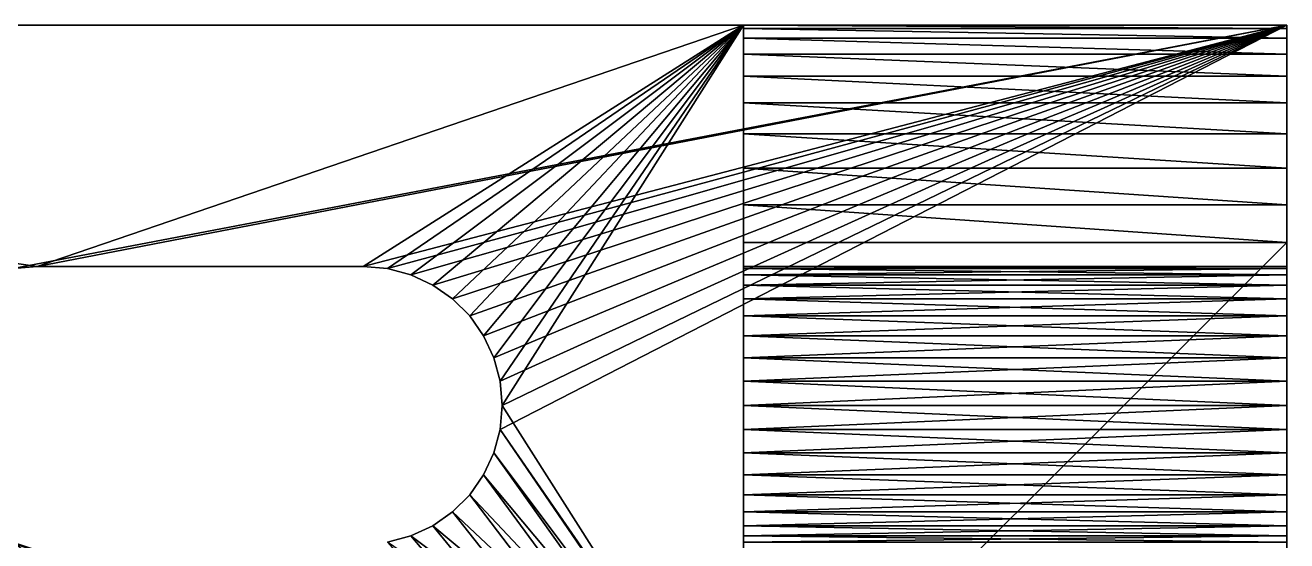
# Model space of a CAD drawing. Header units: metres. Extents: x 78.4 to 133.9, y 1.1 to 35.1.
# Drawn here: x 119.11 to 133.86, y 29.08 to 35.11 of the extents above; entities that cross this region are included whole.
import ezdxf

# ---------------------------------------------------------------- set-up
doc = ezdxf.new("R2010")
doc.units = ezdxf.units.M

msp = doc.modelspace()

# ---------------------------------------------------------------- linework, layer by layer
at = {"layer": 'STL2DXF'}
for points in [[(99.99, 35.11, 30.13), (118.973, 32.265, 30.13), (133.86, 35.11, 30.13)], [(127.51, 35.11, 23.78), (119.255, 32.29, 23.78), (99.99, 35.11, 23.78)], [(99.99, 35.11, 23.78), (119.255, 32.29, 23.78), (118.973, 32.265, 23.78)], [(99.99, 35.11, 23.78), (99.99, 35.11, 30.13), (127.51, 35.11, 23.78)], [(127.51, 35.11, 23.78), (99.99, 35.11, 30.13), (133.86, 35.11, 30.13)], [(133.86, 35.11, 30.13), (118.973, 32.265, 30.13), (119.255, 32.29, 30.13)], [(133.86, 35.11, 30.13), (119.255, 32.29, 30.13), (123.065, 32.29, 30.13)], [(127.51, 35.11, 23.78), (123.065, 32.29, 23.78), (119.255, 32.29, 23.78)], [(123.065, 32.29, 30.13), (123.347, 32.265, 30.13), (133.86, 35.11, 30.13)], [(123.347, 32.265, 23.78), (123.065, 32.29, 23.78), (127.51, 35.11, 23.78)], [(133.86, 35.11, 30.13), (123.347, 32.265, 30.13), (123.621, 32.192, 30.13)], [(123.621, 32.192, 23.78), (123.347, 32.265, 23.78), (127.51, 35.11, 23.78)], [(133.86, 35.11, 30.13), (123.621, 32.192, 30.13), (123.877, 32.072, 30.13)], [(123.621, 32.192, 23.78), (127.51, 35.11, 23.78), (123.877, 32.072, 23.78)], [(123.877, 32.072, 30.13), (124.11, 31.91, 30.13), (133.86, 35.11, 30.13)], [(127.51, 35.11, 23.78), (124.11, 31.91, 23.78), (123.877, 32.072, 23.78)], [(133.86, 35.11, 30.13), (124.11, 31.91, 30.13), (124.31, 31.71, 30.13)], [(127.51, 35.11, 23.78), (124.31, 31.71, 23.78), (124.11, 31.91, 23.78)], [(133.86, 35.11, 30.13), (124.31, 31.71, 30.13), (124.472, 31.477, 30.13)], [(124.472, 31.477, 23.78), (124.31, 31.71, 23.78), (127.51, 35.11, 23.78)], [(124.472, 31.477, 30.13), (124.592, 31.221, 30.13), (133.86, 35.11, 30.13)], [(127.51, 35.11, 23.78), (124.592, 31.221, 23.78), (124.472, 31.477, 23.78)], [(133.86, 35.11, 30.13), (124.592, 31.221, 30.13), (124.665, 30.947, 30.13)], [(127.51, 35.11, 23.78), (124.665, 30.947, 23.78), (124.592, 31.221, 23.78)], [(133.86, 35.11, 30.13), (124.69, 30.665, 30.13), (124.665, 30.383, 30.13)], [(133.86, 35.11, 30.13), (124.665, 30.383, 30.13), (133.86, 17.076, 30.13)], [(133.86, 35.11, 30.13), (124.665, 30.947, 30.13), (124.69, 30.665, 30.13)], [(124.69, 30.665, 23.78), (124.665, 30.947, 23.78), (127.51, 35.11, 23.78)], [(127.51, 26.22, 23.78), (124.69, 30.665, 23.78), (127.51, 35.11, 23.78)], [(127.51, 35.11, 23.78), (133.86, 35.11, 30.13), (127.51, 35.11, 2.54)], [(127.51, 35.11, 2.54), (133.86, 35.11, 30.13), (133.86, 35.11, 2.54)], [(127.51, 32.072, 20.433), (127.51, 31.91, 20.665), (127.51, 35.11, 23.78)], [(127.51, 35.11, 23.78), (127.51, 31.91, 20.665), (127.51, 31.71, 20.865)], [(127.51, 35.11, 23.78), (127.51, 31.71, 20.865), (127.51, 31.477, 21.027)], [(127.51, 31.477, 21.027), (127.51, 31.221, 21.147), (127.51, 35.11, 23.78)], [(127.51, 35.11, 23.78), (127.51, 31.221, 21.147), (127.51, 30.947, 21.22)], [(127.51, 35.11, 23.78), (127.51, 30.947, 21.22), (127.51, 26.22, 23.78)], [(127.51, 35.11, 2.54), (127.51, 31.91, 14.766), (127.51, 32.072, 14.998)], [(127.51, 35.071, 2.099), (127.51, 32.192, 3.254), (127.51, 35.11, 2.54)], [(127.51, 35.11, 2.54), (127.51, 32.192, 3.254), (127.51, 32.265, 3.528)], [(127.51, 35.11, 2.54), (127.51, 32.265, 3.528), (127.51, 32.29, 3.81)], [(127.51, 32.29, 3.81), (127.51, 32.29, 7.62), (127.51, 35.11, 2.54)], [(127.51, 35.11, 2.54), (127.51, 32.29, 7.62), (127.51, 32.265, 7.902)], [(127.51, 35.11, 2.54), (127.51, 32.265, 7.902), (127.51, 31.91, 14.766)], [(127.51, 32.29, 19.62), (127.51, 32.265, 19.902), (127.51, 35.11, 23.78)], [(127.51, 35.11, 23.78), (127.51, 32.265, 19.902), (127.51, 32.192, 20.176)], [(127.51, 35.11, 23.78), (127.51, 32.192, 20.176), (127.51, 32.072, 20.433)], [(127.51, 32.072, 14.998), (127.51, 32.192, 15.254), (127.51, 35.11, 2.54)], [(127.51, 35.11, 2.54), (127.51, 32.192, 15.254), (127.51, 32.265, 15.528)], [(127.51, 35.11, 2.54), (127.51, 32.265, 15.528), (127.51, 35.11, 23.78)], [(127.51, 35.11, 23.78), (127.51, 32.265, 15.528), (127.51, 32.29, 15.81)], [(127.51, 35.11, 23.78), (127.51, 32.29, 15.81), (127.51, 32.29, 19.62)], [(133.86, 35.071, 2.099), (127.51, 35.071, 2.099), (127.51, 35.11, 2.54)], [(133.86, 35.071, 2.099), (127.51, 35.11, 2.54), (133.86, 35.11, 2.54)], [(133.86, 21.902, 26.859), (133.86, 35.11, 30.13), (133.86, 19.235, 26.859)], [(133.86, 19.235, 26.859), (133.86, 35.11, 30.13), (133.86, 17.076, 30.13)], [(133.86, 31.221, 9.147), (133.86, 31.477, 9.027), (133.86, 35.11, 30.13)], [(133.86, 35.11, 30.13), (133.86, 31.477, 9.027), (133.86, 31.71, 8.865)], [(133.86, 35.11, 30.13), (133.86, 31.71, 8.865), (133.86, 31.91, 8.665)], [(133.86, 30.665, 21.245), (133.86, 30.947, 21.22), (133.86, 35.11, 30.13)], [(133.86, 35.11, 30.13), (133.86, 30.947, 21.22), (133.86, 31.221, 21.147)], [(133.86, 35.11, 30.13), (133.86, 31.221, 21.147), (133.86, 31.477, 21.027)], [(133.86, 31.91, 8.665), (133.86, 32.072, 8.433), (133.86, 35.11, 30.13)], [(133.86, 35.11, 30.13), (133.86, 32.072, 8.433), (133.86, 32.192, 8.176)], [(133.86, 35.11, 30.13), (133.86, 32.192, 8.176), (133.86, 35.11, 2.54)], [(133.86, 35.11, 2.54), (133.86, 32.192, 8.176), (133.86, 32.265, 7.902)], [(133.86, 35.11, 2.54), (133.86, 32.265, 7.902), (133.86, 32.29, 7.62)], [(133.86, 21.902, 26.859), (133.86, 30.109, 21.147), (133.86, 35.11, 30.13)], [(133.86, 35.11, 30.13), (133.86, 30.109, 21.147), (133.86, 30.383, 21.22)], [(133.86, 35.11, 30.13), (133.86, 30.383, 21.22), (133.86, 30.665, 21.245)], [(133.86, 32.29, 7.62), (133.86, 32.29, 3.81), (133.86, 35.11, 2.54)], [(133.86, 35.11, 2.54), (133.86, 32.29, 3.81), (133.86, 32.265, 3.528)], [(133.86, 35.11, 2.54), (133.86, 32.265, 3.528), (133.86, 35.071, 2.099)], [(133.86, 31.477, 21.027), (133.86, 31.71, 20.865), (133.86, 35.11, 30.13)], [(133.86, 35.11, 30.13), (133.86, 31.71, 20.865), (133.86, 31.91, 20.665)], [(133.86, 35.11, 30.13), (133.86, 31.91, 20.665), (133.86, 32.072, 20.433)], [(133.86, 32.072, 20.433), (133.86, 32.192, 20.176), (133.86, 35.11, 30.13)], [(133.86, 35.11, 30.13), (133.86, 32.192, 20.176), (133.86, 32.265, 19.902)], [(133.86, 35.11, 30.13), (133.86, 32.265, 19.902), (133.86, 32.29, 19.62)], [(133.86, 32.265, 15.528), (133.86, 31.221, 9.147), (133.86, 35.11, 30.13)], [(133.86, 32.265, 15.528), (133.86, 35.11, 30.13), (133.86, 32.29, 15.81)], [(133.86, 32.29, 15.81), (133.86, 35.11, 30.13), (133.86, 32.29, 19.62)], [(127.51, 34.957, 1.671), (127.51, 32.192, 3.254), (127.51, 35.071, 2.099)], [(133.86, 34.957, 1.671), (127.51, 34.957, 1.671), (127.51, 35.071, 2.099)], [(133.86, 34.957, 1.671), (127.51, 35.071, 2.099), (133.86, 35.071, 2.099)], [(127.51, 34.77, 1.27), (127.51, 32.072, 2.998), (127.51, 34.957, 1.671)], [(127.51, 34.957, 1.671), (127.51, 32.072, 2.998), (127.51, 32.192, 3.254)], [(133.86, 34.77, 1.27), (127.51, 34.77, 1.27), (127.51, 34.957, 1.671)], [(133.86, 34.77, 1.27), (127.51, 34.957, 1.671), (133.86, 34.957, 1.671)], [(133.86, 35.071, 2.099), (133.86, 32.265, 3.528), (133.86, 32.192, 3.254)], [(133.86, 35.071, 2.099), (133.86, 32.192, 3.254), (133.86, 34.957, 1.671)], [(133.86, 34.957, 1.671), (133.86, 32.192, 3.254), (133.86, 32.072, 2.998)], [(133.86, 34.957, 1.671), (133.86, 32.072, 2.998), (133.86, 34.77, 1.27)], [(127.51, 34.516, 0.907), (127.51, 32.072, 2.998), (127.51, 34.77, 1.27)], [(133.86, 34.516, 0.907), (127.51, 34.516, 0.907), (127.51, 34.77, 1.27)], [(133.86, 34.516, 0.907), (127.51, 34.77, 1.27), (133.86, 34.77, 1.27)], [(133.86, 34.77, 1.27), (133.86, 32.072, 2.998), (133.86, 34.516, 0.907)], [(127.51, 34.203, 0.594), (127.51, 31.91, 2.766), (127.51, 34.516, 0.907)], [(127.51, 34.516, 0.907), (127.51, 31.91, 2.766), (127.51, 32.072, 2.998)], [(133.86, 34.203, 0.594), (127.51, 34.203, 0.594), (127.51, 34.516, 0.907)], [(133.86, 34.203, 0.594), (127.51, 34.516, 0.907), (133.86, 34.516, 0.907)], [(133.86, 34.516, 0.907), (133.86, 32.072, 2.998), (133.86, 31.91, 2.766)], [(133.86, 31.91, 2.766), (133.86, 34.203, 0.594), (133.86, 34.516, 0.907)], [(127.51, 33.84, 0.34), (127.51, 31.71, 2.565), (127.51, 34.203, 0.594)], [(127.51, 34.203, 0.594), (127.51, 31.71, 2.565), (127.51, 31.91, 2.766)], [(133.86, 33.84, 0.34), (127.51, 33.84, 0.34), (127.51, 34.203, 0.594)], [(133.86, 33.84, 0.34), (127.51, 34.203, 0.594), (133.86, 34.203, 0.594)], [(133.86, 31.91, 2.766), (133.86, 33.84, 0.34), (133.86, 34.203, 0.594)], [(127.51, 33.439, 0.153), (127.51, 31.71, 2.565), (127.51, 33.84, 0.34)], [(133.86, 33.439, 0.153), (127.51, 33.439, 0.153), (127.51, 33.84, 0.34)], [(133.86, 33.439, 0.153), (127.51, 33.84, 0.34), (133.86, 33.84, 0.34)], [(133.86, 31.71, 2.565), (133.86, 33.439, 0.153), (133.86, 33.84, 0.34)], [(133.86, 31.71, 2.565), (133.86, 33.84, 0.34), (133.86, 31.91, 2.766)], [(127.51, 33.011, 0.039), (127.51, 31.477, 2.403), (127.51, 33.439, 0.153)], [(127.51, 33.439, 0.153), (127.51, 31.477, 2.403), (127.51, 31.71, 2.565)], [(133.86, 33.011, 0.039), (127.51, 33.011, 0.039), (127.51, 33.439, 0.153)], [(133.86, 33.011, 0.039), (127.51, 33.439, 0.153), (133.86, 33.439, 0.153)], [(133.86, 31.477, 2.403), (133.86, 33.011, 0.039), (133.86, 33.439, 0.153)], [(133.86, 31.477, 2.403), (133.86, 33.439, 0.153), (133.86, 31.71, 2.565)], [(127.51, 32.57, 0), (127.51, 31.221, 2.283), (127.51, 33.011, 0.039)], [(127.51, 33.011, 0.039), (127.51, 31.221, 2.283), (127.51, 31.477, 2.403)], [(133.86, 32.57, 0), (127.51, 32.57, 0), (127.51, 33.011, 0.039)], [(133.86, 32.57, 0), (127.51, 33.011, 0.039), (133.86, 33.011, 0.039)], [(133.86, 32.57, 0), (133.86, 33.011, 0.039), (133.86, 31.477, 2.403)], [(127.51, 32.57, 0), (133.86, 32.57, 0), (127.51, 26.22, 0)], [(127.51, 26.22, 0), (133.86, 32.57, 0), (133.86, 19.87, 0)], [(127.51, 30.665, 2.185), (127.51, 32.57, 0), (127.51, 30.383, 2.21)], [(127.51, 30.383, 2.21), (127.51, 32.57, 0), (127.51, 26.22, 0)], [(127.51, 30.665, 2.185), (127.51, 30.947, 2.21), (127.51, 32.57, 0)], [(127.51, 32.57, 0), (127.51, 30.947, 2.21), (127.51, 31.221, 2.283)], [(133.86, 31.221, 2.283), (133.86, 30.947, 2.21), (133.86, 32.57, 0)], [(133.86, 31.221, 2.283), (133.86, 32.57, 0), (133.86, 31.477, 2.403)], [(133.86, 30.947, 2.21), (133.86, 30.665, 2.185), (133.86, 32.57, 0)], [(133.86, 32.57, 0), (133.86, 30.665, 2.185), (133.86, 30.383, 2.21)], [(133.86, 32.57, 0), (133.86, 30.383, 2.21), (133.86, 19.87, 0)], [(118.973, 32.265, 30.13), (118.973, 32.265, 23.78), (119.255, 32.29, 23.78)], [(118.973, 32.265, 30.13), (119.255, 32.29, 23.78), (119.255, 32.29, 30.13)], [(123.065, 32.29, 23.78), (123.065, 32.29, 30.13), (119.255, 32.29, 23.78)], [(119.255, 32.29, 23.78), (123.065, 32.29, 30.13), (119.255, 32.29, 30.13)], [(123.065, 32.29, 30.13), (123.065, 32.29, 23.78), (123.347, 32.265, 23.78)], [(123.065, 32.29, 30.13), (123.347, 32.265, 23.78), (123.347, 32.265, 30.13)], [(123.347, 32.265, 30.13), (123.347, 32.265, 23.78), (123.621, 32.192, 23.78)], [(123.347, 32.265, 30.13), (123.621, 32.192, 23.78), (123.621, 32.192, 30.13)], [(123.621, 32.192, 30.13), (123.621, 32.192, 23.78), (123.877, 32.072, 23.78)], [(123.621, 32.192, 30.13), (123.877, 32.072, 23.78), (123.877, 32.072, 30.13)], [(133.86, 32.29, 3.81), (127.51, 32.29, 3.81), (127.51, 32.265, 3.528)], [(133.86, 32.29, 3.81), (127.51, 32.265, 3.528), (133.86, 32.265, 3.528)], [(127.51, 32.29, 3.81), (133.86, 32.29, 3.81), (127.51, 32.29, 7.62)], [(127.51, 32.29, 7.62), (133.86, 32.29, 3.81), (133.86, 32.29, 7.62)], [(133.86, 32.265, 7.902), (127.51, 32.265, 7.902), (127.51, 32.29, 7.62)], [(133.86, 32.265, 7.902), (127.51, 32.29, 7.62), (133.86, 32.29, 7.62)], [(133.86, 32.29, 15.81), (127.51, 32.29, 15.81), (127.51, 32.265, 15.528)], [(133.86, 32.29, 15.81), (127.51, 32.265, 15.528), (133.86, 32.265, 15.528)], [(127.51, 32.29, 15.81), (133.86, 32.29, 15.81), (127.51, 32.29, 19.62)], [(127.51, 32.29, 19.62), (133.86, 32.29, 15.81), (133.86, 32.29, 19.62)], [(133.86, 32.265, 19.902), (127.51, 32.265, 19.902), (127.51, 32.29, 19.62)], [(133.86, 32.265, 19.902), (127.51, 32.29, 19.62), (133.86, 32.29, 19.62)], [(127.51, 31.91, 14.766), (127.51, 32.265, 7.902), (127.51, 32.192, 8.176)], [(133.86, 32.265, 3.528), (127.51, 32.265, 3.528), (127.51, 32.192, 3.254)], [(133.86, 32.265, 3.528), (127.51, 32.192, 3.254), (133.86, 32.192, 3.254)], [(133.86, 32.192, 8.176), (127.51, 32.192, 8.176), (127.51, 32.265, 7.902)], [(133.86, 32.192, 8.176), (127.51, 32.265, 7.902), (133.86, 32.265, 7.902)], [(133.86, 32.265, 15.528), (127.51, 32.265, 15.528), (127.51, 32.192, 15.254)], [(133.86, 32.265, 15.528), (127.51, 32.192, 15.254), (133.86, 32.192, 15.254)], [(133.86, 32.192, 20.176), (127.51, 32.192, 20.176), (127.51, 32.265, 19.902)], [(133.86, 32.192, 20.176), (127.51, 32.265, 19.902), (133.86, 32.265, 19.902)], [(127.51, 31.91, 14.766), (127.51, 32.192, 8.176), (127.51, 32.072, 8.433)], [(133.86, 32.192, 3.254), (127.51, 32.192, 3.254), (127.51, 32.072, 2.998)], [(133.86, 32.192, 3.254), (127.51, 32.072, 2.998), (133.86, 32.072, 2.998)], [(133.86, 32.072, 8.433), (127.51, 32.072, 8.433), (127.51, 32.192, 8.176)], [(133.86, 32.072, 8.433), (127.51, 32.192, 8.176), (133.86, 32.192, 8.176)], [(133.86, 32.192, 15.254), (127.51, 32.192, 15.254), (127.51, 32.072, 14.998)], [(133.86, 32.192, 15.254), (127.51, 32.072, 14.998), (133.86, 32.072, 14.998)], [(133.86, 32.072, 20.433), (127.51, 32.072, 20.433), (127.51, 32.192, 20.176)], [(133.86, 32.072, 20.433), (127.51, 32.192, 20.176), (133.86, 32.192, 20.176)], [(133.86, 30.947, 9.22), (133.86, 32.265, 15.528), (133.86, 30.665, 9.245)], [(133.86, 30.665, 9.245), (133.86, 32.265, 15.528), (133.86, 32.192, 15.254)], [(133.86, 30.947, 9.22), (133.86, 31.221, 9.147), (133.86, 32.265, 15.528)], [(133.86, 32.072, 14.998), (133.86, 29.138, 8.176), (133.86, 32.192, 15.254)], [(133.86, 32.192, 15.254), (133.86, 29.138, 8.176), (133.86, 29.258, 8.433)], [(133.86, 32.192, 15.254), (133.86, 29.258, 8.433), (133.86, 29.42, 8.665)], [(133.86, 29.42, 8.665), (133.86, 29.62, 8.865), (133.86, 32.192, 15.254)], [(133.86, 32.192, 15.254), (133.86, 29.62, 8.865), (133.86, 29.853, 9.027)], [(133.86, 32.192, 15.254), (133.86, 29.853, 9.027), (133.86, 30.109, 9.147)], [(133.86, 30.665, 9.245), (133.86, 32.192, 15.254), (133.86, 30.383, 9.22)], [(133.86, 30.383, 9.22), (133.86, 32.192, 15.254), (133.86, 30.109, 9.147)], [(123.877, 32.072, 30.13), (123.877, 32.072, 23.78), (124.11, 31.91, 23.78)], [(123.877, 32.072, 30.13), (124.11, 31.91, 23.78), (124.11, 31.91, 30.13)], [(127.51, 32.072, 8.433), (127.51, 31.91, 8.665), (127.51, 31.91, 14.766)], [(133.86, 32.072, 2.998), (127.51, 32.072, 2.998), (127.51, 31.91, 2.766)], [(133.86, 32.072, 2.998), (127.51, 31.91, 2.766), (133.86, 31.91, 2.766)], [(133.86, 31.91, 8.665), (127.51, 31.91, 8.665), (127.51, 32.072, 8.433)], [(133.86, 31.91, 8.665), (127.51, 32.072, 8.433), (133.86, 32.072, 8.433)], [(133.86, 32.072, 14.998), (127.51, 32.072, 14.998), (127.51, 31.91, 14.766)], [(133.86, 32.072, 14.998), (127.51, 31.91, 14.766), (133.86, 31.91, 14.766)], [(133.86, 31.91, 20.665), (127.51, 31.91, 20.665), (127.51, 32.072, 20.433)], [(133.86, 31.91, 20.665), (127.51, 32.072, 20.433), (133.86, 32.072, 20.433)], [(133.86, 32.072, 14.998), (133.86, 31.91, 14.766), (133.86, 29.138, 8.176)], [(124.11, 31.91, 30.13), (124.11, 31.91, 23.78), (124.31, 31.71, 23.78)], [(124.11, 31.91, 30.13), (124.31, 31.71, 23.78), (124.31, 31.71, 30.13)], [(127.51, 31.91, 8.665), (127.51, 31.71, 8.865), (127.51, 31.91, 14.766)], [(127.51, 31.91, 14.766), (127.51, 31.71, 8.865), (127.51, 31.477, 9.027)], [(127.51, 31.91, 14.766), (127.51, 31.477, 9.027), (127.51, 31.71, 14.565)], [(133.86, 31.91, 2.766), (127.51, 31.91, 2.766), (127.51, 31.71, 2.565)], [(133.86, 31.91, 2.766), (127.51, 31.71, 2.565), (133.86, 31.71, 2.565)], [(133.86, 31.71, 8.865), (127.51, 31.71, 8.865), (127.51, 31.91, 8.665)], [(133.86, 31.71, 8.865), (127.51, 31.91, 8.665), (133.86, 31.91, 8.665)], [(133.86, 31.91, 14.766), (127.51, 31.91, 14.766), (127.51, 31.71, 14.565)], [(133.86, 31.91, 14.766), (127.51, 31.71, 14.565), (133.86, 31.71, 14.565)], [(133.86, 31.71, 20.865), (127.51, 31.71, 20.865), (127.51, 31.91, 20.665)], [(133.86, 31.71, 20.865), (127.51, 31.91, 20.665), (133.86, 31.91, 20.665)], [(133.86, 31.91, 14.766), (133.86, 31.71, 14.565), (133.86, 29.138, 8.176)], [(124.31, 31.71, 30.13), (124.31, 31.71, 23.78), (124.472, 31.477, 23.78)], [(124.31, 31.71, 30.13), (124.472, 31.477, 23.78), (124.472, 31.477, 30.13)], [(127.51, 31.477, 9.027), (127.51, 31.477, 14.403), (127.51, 31.71, 14.565)], [(133.86, 31.71, 2.565), (127.51, 31.71, 2.565), (127.51, 31.477, 2.403)], [(133.86, 31.71, 2.565), (127.51, 31.477, 2.403), (133.86, 31.477, 2.403)], [(133.86, 31.477, 9.027), (127.51, 31.477, 9.027), (127.51, 31.71, 8.865)], [(133.86, 31.477, 9.027), (127.51, 31.71, 8.865), (133.86, 31.71, 8.865)], [(133.86, 31.71, 14.565), (127.51, 31.71, 14.565), (127.51, 31.477, 14.403)], [(133.86, 31.71, 14.565), (127.51, 31.477, 14.403), (133.86, 31.477, 14.403)], [(133.86, 31.477, 21.027), (127.51, 31.477, 21.027), (127.51, 31.71, 20.865)], [(133.86, 31.477, 21.027), (127.51, 31.71, 20.865), (133.86, 31.71, 20.865)], [(133.86, 29.138, 8.176), (133.86, 31.71, 14.565), (133.86, 31.477, 14.403)], [(124.472, 31.477, 30.13), (124.472, 31.477, 23.78), (124.592, 31.221, 23.78)], [(124.472, 31.477, 30.13), (124.592, 31.221, 23.78), (124.592, 31.221, 30.13)], [(127.51, 30.947, 14.21), (127.51, 31.221, 14.283), (127.51, 31.477, 9.027)], [(127.51, 31.477, 9.027), (127.51, 31.221, 14.283), (127.51, 31.477, 14.403)], [(127.51, 31.477, 9.027), (127.51, 31.221, 9.147), (127.51, 30.947, 14.21)], [(133.86, 31.477, 2.403), (127.51, 31.477, 2.403), (127.51, 31.221, 2.283)], [(133.86, 31.477, 2.403), (127.51, 31.221, 2.283), (133.86, 31.221, 2.283)], [(133.86, 31.221, 9.147), (127.51, 31.221, 9.147), (127.51, 31.477, 9.027)], [(133.86, 31.221, 9.147), (127.51, 31.477, 9.027), (133.86, 31.477, 9.027)], [(133.86, 31.477, 14.403), (127.51, 31.477, 14.403), (127.51, 31.221, 14.283)], [(133.86, 31.477, 14.403), (127.51, 31.221, 14.283), (133.86, 31.221, 14.283)], [(133.86, 31.221, 21.147), (127.51, 31.221, 21.147), (127.51, 31.477, 21.027)], [(133.86, 31.221, 21.147), (127.51, 31.477, 21.027), (133.86, 31.477, 21.027)], [(133.86, 29.138, 8.176), (133.86, 31.477, 14.403), (133.86, 31.221, 14.283)], [(124.592, 31.221, 30.13), (124.592, 31.221, 23.78), (124.665, 30.947, 23.78)], [(124.592, 31.221, 30.13), (124.665, 30.947, 23.78), (124.665, 30.947, 30.13)], [(127.51, 30.947, 14.21), (127.51, 31.221, 9.147), (127.51, 30.947, 9.22)], [(133.86, 31.221, 2.283), (127.51, 31.221, 2.283), (127.51, 30.947, 2.21)], [(133.86, 31.221, 2.283), (127.51, 30.947, 2.21), (133.86, 30.947, 2.21)], [(133.86, 30.947, 9.22), (127.51, 30.947, 9.22), (127.51, 31.221, 9.147)], [(133.86, 30.947, 9.22), (127.51, 31.221, 9.147), (133.86, 31.221, 9.147)], [(133.86, 31.221, 14.283), (127.51, 31.221, 14.283), (127.51, 30.947, 14.21)], [(133.86, 31.221, 14.283), (127.51, 30.947, 14.21), (133.86, 30.947, 14.21)], [(133.86, 30.947, 21.22), (127.51, 30.947, 21.22), (127.51, 31.221, 21.147)], [(133.86, 30.947, 21.22), (127.51, 31.221, 21.147), (133.86, 31.221, 21.147)], [(133.86, 31.221, 14.283), (133.86, 30.947, 14.21), (133.86, 29.138, 8.176)], [(124.665, 30.947, 30.13), (124.665, 30.947, 23.78), (124.69, 30.665, 23.78)], [(124.665, 30.947, 30.13), (124.69, 30.665, 23.78), (124.69, 30.665, 30.13)], [(127.51, 26.22, 23.78), (127.51, 30.947, 21.22), (127.51, 30.665, 21.245)], [(127.51, 30.947, 14.21), (127.51, 30.947, 9.22), (127.51, 30.665, 14.185)], [(127.51, 30.665, 14.185), (127.51, 30.947, 9.22), (127.51, 30.665, 9.245)], [(133.86, 30.947, 2.21), (127.51, 30.947, 2.21), (127.51, 30.665, 2.185)], [(133.86, 30.947, 2.21), (127.51, 30.665, 2.185), (133.86, 30.665, 2.185)], [(133.86, 30.665, 9.245), (127.51, 30.665, 9.245), (127.51, 30.947, 9.22)], [(133.86, 30.665, 9.245), (127.51, 30.947, 9.22), (133.86, 30.947, 9.22)], [(133.86, 30.947, 14.21), (127.51, 30.947, 14.21), (127.51, 30.665, 14.185)], [(133.86, 30.947, 14.21), (127.51, 30.665, 14.185), (133.86, 30.665, 14.185)], [(133.86, 30.665, 21.245), (127.51, 30.665, 21.245), (127.51, 30.947, 21.22)], [(133.86, 30.665, 21.245), (127.51, 30.947, 21.22), (133.86, 30.947, 21.22)], [(133.86, 29.138, 8.176), (133.86, 30.947, 14.21), (133.86, 30.665, 14.185)], [(127.51, 26.22, 23.78), (124.665, 30.383, 23.78), (124.69, 30.665, 23.78)], [(124.69, 30.665, 30.13), (124.69, 30.665, 23.78), (124.665, 30.383, 23.78)], [(124.69, 30.665, 30.13), (124.665, 30.383, 23.78), (124.665, 30.383, 30.13)], [(127.51, 29.065, 15.528), (127.51, 30.665, 9.245), (127.51, 30.383, 9.22)], [(127.51, 29.065, 15.528), (127.51, 29.138, 15.254), (127.51, 30.665, 9.245)], [(127.51, 30.665, 9.245), (127.51, 29.138, 15.254), (127.51, 29.258, 14.998)], [(127.51, 30.665, 9.245), (127.51, 29.258, 14.998), (127.51, 29.42, 14.766)], [(127.51, 26.22, 23.78), (127.51, 30.665, 21.245), (127.51, 30.383, 21.22)], [(127.51, 29.42, 14.766), (127.51, 29.62, 14.565), (127.51, 30.665, 9.245)], [(127.51, 30.665, 9.245), (127.51, 29.62, 14.565), (127.51, 29.853, 14.403)], [(127.51, 30.665, 9.245), (127.51, 29.853, 14.403), (127.51, 30.109, 14.283)], [(127.51, 30.665, 14.185), (127.51, 30.665, 9.245), (127.51, 30.383, 14.21)], [(127.51, 30.383, 14.21), (127.51, 30.665, 9.245), (127.51, 30.109, 14.283)], [(133.86, 30.665, 2.185), (127.51, 30.665, 2.185), (127.51, 30.383, 2.21)], [(133.86, 30.665, 2.185), (127.51, 30.383, 2.21), (133.86, 30.383, 2.21)], [(133.86, 30.383, 9.22), (127.51, 30.383, 9.22), (127.51, 30.665, 9.245)], [(133.86, 30.383, 9.22), (127.51, 30.665, 9.245), (133.86, 30.665, 9.245)], [(133.86, 30.665, 14.185), (127.51, 30.665, 14.185), (127.51, 30.383, 14.21)], [(133.86, 30.665, 14.185), (127.51, 30.383, 14.21), (133.86, 30.383, 14.21)], [(133.86, 30.383, 21.22), (127.51, 30.383, 21.22), (127.51, 30.665, 21.245)], [(133.86, 30.383, 21.22), (127.51, 30.665, 21.245), (133.86, 30.665, 21.245)], [(133.86, 29.138, 8.176), (133.86, 30.665, 14.185), (133.86, 29.065, 7.902)], [(133.86, 29.065, 7.902), (133.86, 30.665, 14.185), (133.86, 30.383, 14.21)], [(124.665, 30.383, 30.13), (124.592, 30.109, 30.13), (133.86, 17.076, 30.13)], [(127.51, 26.22, 23.78), (124.592, 30.109, 23.78), (124.665, 30.383, 23.78)], [(124.665, 30.383, 30.13), (124.665, 30.383, 23.78), (124.592, 30.109, 23.78)], [(124.665, 30.383, 30.13), (124.592, 30.109, 23.78), (124.592, 30.109, 30.13)], [(127.51, 30.383, 21.22), (127.51, 30.109, 21.147), (127.51, 26.22, 23.78)], [(127.51, 30.383, 2.21), (127.51, 26.22, 0), (127.51, 30.109, 2.283)], [(127.51, 30.383, 9.22), (127.51, 30.109, 9.147), (127.51, 29.065, 15.528)], [(133.86, 30.383, 2.21), (127.51, 30.383, 2.21), (127.51, 30.109, 2.283)], [(133.86, 30.383, 2.21), (127.51, 30.109, 2.283), (133.86, 30.109, 2.283)], [(133.86, 30.109, 9.147), (127.51, 30.109, 9.147), (127.51, 30.383, 9.22)], [(133.86, 30.109, 9.147), (127.51, 30.383, 9.22), (133.86, 30.383, 9.22)], [(133.86, 30.383, 14.21), (127.51, 30.383, 14.21), (127.51, 30.109, 14.283)], [(133.86, 30.383, 14.21), (127.51, 30.109, 14.283), (133.86, 30.109, 14.283)], [(133.86, 30.109, 21.147), (127.51, 30.109, 21.147), (127.51, 30.383, 21.22)], [(133.86, 30.109, 21.147), (127.51, 30.383, 21.22), (133.86, 30.383, 21.22)], [(133.86, 29.065, 7.902), (133.86, 30.383, 14.21), (133.86, 30.109, 14.283)], [(133.86, 19.87, 0), (133.86, 30.383, 2.21), (133.86, 30.109, 2.283)], [(133.86, 17.076, 30.13), (108.592, 30.109, 30.13), (108.472, 29.853, 30.13)], [(118.973, 29.065, 30.13), (108.592, 30.109, 30.13), (133.86, 17.076, 30.13)], [(133.86, 17.076, 30.13), (124.592, 30.109, 30.13), (124.472, 29.853, 30.13)], [(127.51, 26.22, 23.78), (124.472, 29.853, 23.78), (124.592, 30.109, 23.78)], [(124.592, 30.109, 30.13), (124.592, 30.109, 23.78), (124.472, 29.853, 23.78)], [(124.592, 30.109, 30.13), (124.472, 29.853, 23.78), (124.472, 29.853, 30.13)], [(127.51, 30.109, 21.147), (127.51, 29.853, 21.027), (127.51, 26.22, 23.78)], [(127.51, 30.109, 9.147), (127.51, 29.853, 9.027), (127.51, 26.22, 23.78)], [(127.51, 30.109, 2.283), (127.51, 26.22, 0), (127.51, 29.853, 2.403)], [(127.51, 29.065, 15.528), (127.51, 30.109, 9.147), (127.51, 26.22, 23.78)], [(133.86, 30.109, 2.283), (127.51, 30.109, 2.283), (127.51, 29.853, 2.403)], [(133.86, 30.109, 2.283), (127.51, 29.853, 2.403), (133.86, 29.853, 2.403)], [(133.86, 29.853, 9.027), (127.51, 29.853, 9.027), (127.51, 30.109, 9.147)], [(133.86, 29.853, 9.027), (127.51, 30.109, 9.147), (133.86, 30.109, 9.147)], [(133.86, 30.109, 14.283), (127.51, 30.109, 14.283), (127.51, 29.853, 14.403)], [(133.86, 30.109, 14.283), (127.51, 29.853, 14.403), (133.86, 29.853, 14.403)], [(133.86, 29.853, 21.027), (127.51, 29.853, 21.027), (127.51, 30.109, 21.147)], [(133.86, 29.853, 21.027), (127.51, 30.109, 21.147), (133.86, 30.109, 21.147)], [(133.86, 29.065, 7.902), (133.86, 30.109, 14.283), (133.86, 29.853, 14.403)], [(133.86, 19.87, 0), (133.86, 30.109, 2.283), (133.86, 29.853, 2.403)], [(133.86, 21.902, 26.859), (133.86, 29.853, 21.027), (133.86, 30.109, 21.147)], [(133.86, 17.076, 30.13), (108.472, 29.853, 30.13), (108.31, 29.62, 30.13)], [(133.86, 17.076, 30.13), (124.472, 29.853, 30.13), (124.31, 29.62, 30.13)], [(124.31, 29.62, 23.78), (124.472, 29.853, 23.78), (127.51, 26.22, 23.78)], [(124.472, 29.853, 30.13), (124.472, 29.853, 23.78), (124.31, 29.62, 23.78)], [(124.472, 29.853, 30.13), (124.31, 29.62, 23.78), (124.31, 29.62, 30.13)], [(127.51, 26.22, 23.78), (127.51, 29.853, 21.027), (127.51, 29.62, 20.865)], [(127.51, 26.22, 23.78), (127.51, 29.853, 9.027), (127.51, 29.62, 8.865)], [(127.51, 26.22, 0), (127.51, 29.62, 2.565), (127.51, 29.853, 2.403)], [(133.86, 29.853, 2.403), (127.51, 29.853, 2.403), (127.51, 29.62, 2.565)], [(133.86, 29.853, 2.403), (127.51, 29.62, 2.565), (133.86, 29.62, 2.565)], [(133.86, 29.62, 8.865), (127.51, 29.62, 8.865), (127.51, 29.853, 9.027)], [(133.86, 29.62, 8.865), (127.51, 29.853, 9.027), (133.86, 29.853, 9.027)], [(133.86, 29.853, 14.403), (127.51, 29.853, 14.403), (127.51, 29.62, 14.565)], [(133.86, 29.853, 14.403), (127.51, 29.62, 14.565), (133.86, 29.62, 14.565)], [(133.86, 29.62, 20.865), (127.51, 29.62, 20.865), (127.51, 29.853, 21.027)], [(133.86, 29.62, 20.865), (127.51, 29.853, 21.027), (133.86, 29.853, 21.027)], [(133.86, 29.853, 2.403), (133.86, 29.62, 2.565), (133.86, 19.87, 0)], [(133.86, 29.62, 20.865), (133.86, 29.853, 21.027), (133.86, 21.902, 26.859)], [(133.86, 19.87, 0), (133.86, 29.065, 7.902), (133.86, 29.853, 14.403)], [(133.86, 19.87, 0), (133.86, 29.853, 14.403), (133.86, 19.87, 10.16)], [(133.86, 19.87, 10.16), (133.86, 29.853, 14.403), (133.86, 29.62, 14.565)], [(108.11, 29.42, 30.13), (133.86, 17.076, 30.13), (108.31, 29.62, 30.13)], [(127.51, 26.22, 23.78), (108.11, 29.42, 23.78), (108.31, 29.62, 23.78)], [(108.31, 29.62, 23.78), (118.699, 29.138, 23.78), (127.51, 26.22, 23.78)], [(124.31, 29.62, 30.13), (124.11, 29.42, 30.13), (133.86, 17.076, 30.13)], [(127.51, 26.22, 23.78), (124.11, 29.42, 23.78), (124.31, 29.62, 23.78)], [(124.31, 29.62, 30.13), (124.31, 29.62, 23.78), (124.11, 29.42, 23.78)], [(124.31, 29.62, 30.13), (124.11, 29.42, 23.78), (124.11, 29.42, 30.13)], [(127.51, 26.22, 23.78), (127.51, 29.62, 20.865), (127.51, 29.42, 20.665)], [(127.51, 26.22, 23.78), (127.51, 29.62, 8.865), (127.51, 29.42, 8.665)], [(127.51, 26.22, 0), (127.51, 29.42, 2.766), (127.51, 29.62, 2.565)], [(133.86, 29.62, 2.565), (127.51, 29.62, 2.565), (127.51, 29.42, 2.766)], [(133.86, 29.62, 2.565), (127.51, 29.42, 2.766), (133.86, 29.42, 2.766)], [(133.86, 29.42, 8.665), (127.51, 29.42, 8.665), (127.51, 29.62, 8.865)], [(133.86, 29.42, 8.665), (127.51, 29.62, 8.865), (133.86, 29.62, 8.865)], [(133.86, 29.62, 14.565), (127.51, 29.62, 14.565), (127.51, 29.42, 14.766)], [(133.86, 29.62, 14.565), (127.51, 29.42, 14.766), (133.86, 29.42, 14.766)], [(133.86, 29.42, 20.665), (127.51, 29.42, 20.665), (127.51, 29.62, 20.865)], [(133.86, 29.42, 20.665), (127.51, 29.62, 20.865), (133.86, 29.62, 20.865)], [(133.86, 21.902, 26.859), (133.86, 29.42, 20.665), (133.86, 29.62, 20.865)], [(133.86, 19.87, 0), (133.86, 29.62, 2.565), (133.86, 29.42, 2.766)], [(133.86, 19.87, 10.16), (133.86, 29.62, 14.565), (133.86, 21.902, 20.128)], [(133.86, 21.902, 20.128), (133.86, 29.62, 14.565), (133.86, 29.42, 14.766)], [(107.878, 29.258, 30.13), (133.86, 17.076, 30.13), (108.11, 29.42, 30.13)], [(127.51, 26.22, 23.78), (107.878, 29.258, 23.78), (108.11, 29.42, 23.78)], [(133.86, 17.076, 30.13), (124.11, 29.42, 30.13), (123.877, 29.258, 30.13)], [(127.51, 26.22, 23.78), (123.877, 29.258, 23.78), (124.11, 29.42, 23.78)], [(124.11, 29.42, 30.13), (124.11, 29.42, 23.78), (123.877, 29.258, 23.78)], [(124.11, 29.42, 30.13), (123.877, 29.258, 23.78), (123.877, 29.258, 30.13)], [(127.51, 29.42, 8.665), (127.51, 29.258, 8.433), (127.51, 26.22, 23.78)], [(127.51, 26.22, 23.78), (127.51, 29.42, 20.665), (127.51, 29.258, 20.433)], [(127.51, 29.258, 2.998), (127.51, 29.42, 2.766), (127.51, 26.22, 0)], [(133.86, 29.42, 2.766), (127.51, 29.42, 2.766), (127.51, 29.258, 2.998)], [(133.86, 29.42, 2.766), (127.51, 29.258, 2.998), (133.86, 29.258, 2.998)], [(133.86, 29.258, 8.433), (127.51, 29.258, 8.433), (127.51, 29.42, 8.665)], [(133.86, 29.258, 8.433), (127.51, 29.42, 8.665), (133.86, 29.42, 8.665)], [(133.86, 29.42, 14.766), (127.51, 29.42, 14.766), (127.51, 29.258, 14.998)], [(133.86, 29.42, 14.766), (127.51, 29.258, 14.998), (133.86, 29.258, 14.998)], [(133.86, 29.258, 20.433), (127.51, 29.258, 20.433), (127.51, 29.42, 20.665)], [(133.86, 29.258, 20.433), (127.51, 29.42, 20.665), (133.86, 29.42, 20.665)], [(133.86, 21.902, 26.859), (133.86, 29.258, 20.433), (133.86, 29.42, 20.665)], [(133.86, 19.87, 0), (133.86, 29.42, 2.766), (133.86, 29.258, 2.998)], [(133.86, 21.902, 20.128), (133.86, 29.42, 14.766), (133.86, 29.258, 14.998)], [(107.878, 29.258, 30.13), (107.621, 29.138, 30.13), (133.86, 17.076, 30.13)], [(107.621, 29.138, 23.78), (107.878, 29.258, 23.78), (127.51, 26.22, 23.78)], [(133.86, 17.076, 30.13), (123.877, 29.258, 30.13), (123.621, 29.138, 30.13)], [(123.621, 29.138, 23.78), (123.877, 29.258, 23.78), (127.51, 26.22, 23.78)], [(123.877, 29.258, 30.13), (123.877, 29.258, 23.78), (123.621, 29.138, 23.78)], [(123.877, 29.258, 30.13), (123.621, 29.138, 23.78), (123.621, 29.138, 30.13)], [(127.51, 26.22, 0), (127.51, 29.138, 3.254), (127.51, 29.258, 2.998)], [(127.51, 29.258, 20.433), (127.51, 29.138, 20.176), (127.51, 26.22, 23.78)], [(127.51, 29.258, 8.433), (127.51, 29.138, 8.176), (127.51, 26.22, 23.78)], [(133.86, 29.258, 2.998), (127.51, 29.258, 2.998), (127.51, 29.138, 3.254)], [(133.86, 29.258, 2.998), (127.51, 29.138, 3.254), (133.86, 29.138, 3.254)], [(133.86, 29.138, 8.176), (127.51, 29.138, 8.176), (127.51, 29.258, 8.433)], [(133.86, 29.138, 8.176), (127.51, 29.258, 8.433), (133.86, 29.258, 8.433)], [(133.86, 29.258, 14.998), (127.51, 29.258, 14.998), (127.51, 29.138, 15.254)], [(133.86, 29.258, 14.998), (127.51, 29.138, 15.254), (133.86, 29.138, 15.254)], [(133.86, 29.138, 20.176), (127.51, 29.138, 20.176), (127.51, 29.258, 20.433)], [(133.86, 29.138, 20.176), (127.51, 29.258, 20.433), (133.86, 29.258, 20.433)], [(133.86, 29.258, 14.998), (133.86, 29.138, 15.254), (133.86, 21.902, 20.128)], [(133.86, 19.87, 0), (133.86, 29.258, 2.998), (133.86, 29.138, 3.254)], [(133.86, 29.138, 20.176), (133.86, 29.258, 20.433), (133.86, 21.902, 26.859)], [(133.86, 17.076, 30.13), (107.621, 29.138, 30.13), (107.347, 29.065, 30.13)], [(127.51, 26.22, 23.78), (107.347, 29.065, 23.78), (107.621, 29.138, 23.78)], [(127.51, 26.22, 23.78), (118.699, 29.138, 23.78), (118.973, 29.065, 23.78)], [(123.621, 29.138, 30.13), (123.347, 29.065, 30.13), (133.86, 17.076, 30.13)], [(127.51, 26.22, 23.78), (123.347, 29.065, 23.78), (123.621, 29.138, 23.78)], [(123.621, 29.138, 30.13), (123.621, 29.138, 23.78), (123.347, 29.065, 23.78)], [(123.621, 29.138, 30.13), (123.347, 29.065, 23.78), (123.347, 29.065, 30.13)], [(127.51, 26.22, 0), (127.51, 29.065, 3.528), (127.51, 29.138, 3.254)], [(127.51, 26.22, 23.78), (127.51, 29.138, 20.176), (127.51, 29.065, 19.902)], [(127.51, 26.22, 23.78), (127.51, 29.138, 8.176), (127.51, 29.065, 7.902)], [(133.86, 29.138, 3.254), (127.51, 29.138, 3.254), (127.51, 29.065, 3.528)], [(133.86, 29.138, 3.254), (127.51, 29.065, 3.528), (133.86, 29.065, 3.528)], [(133.86, 29.065, 7.902), (127.51, 29.065, 7.902), (127.51, 29.138, 8.176)], [(133.86, 29.065, 7.902), (127.51, 29.138, 8.176), (133.86, 29.138, 8.176)], [(133.86, 29.138, 15.254), (127.51, 29.138, 15.254), (127.51, 29.065, 15.528)], [(133.86, 29.138, 15.254), (127.51, 29.065, 15.528), (133.86, 29.065, 15.528)], [(133.86, 29.065, 19.902), (127.51, 29.065, 19.902), (127.51, 29.138, 20.176)], [(133.86, 29.065, 19.902), (127.51, 29.138, 20.176), (133.86, 29.138, 20.176)], [(133.86, 21.902, 20.128), (133.86, 29.138, 15.254), (133.86, 29.065, 15.528)], [(133.86, 21.902, 26.859), (133.86, 21.902, 20.128), (133.86, 29.138, 20.176)], [(133.86, 21.902, 20.128), (133.86, 29.065, 19.902), (133.86, 29.138, 20.176)], [(133.86, 29.138, 3.254), (133.86, 29.065, 3.528), (133.86, 19.87, 0)]]:
    msp.add_3dface(points, dxfattribs=at)

doc.saveas('drawing.dxf')
